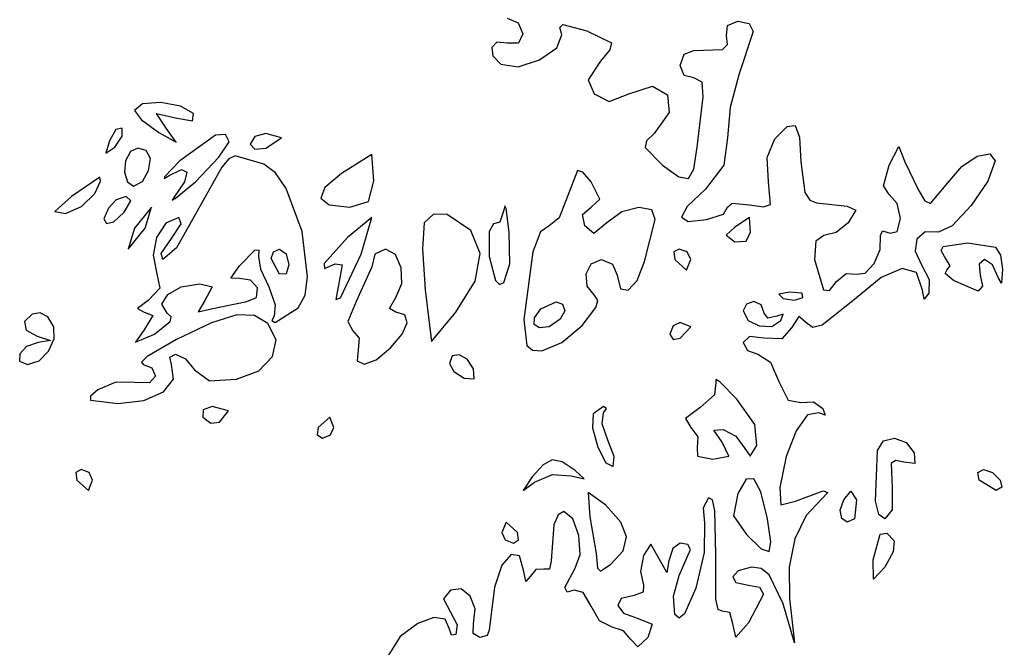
# Model space of a CAD drawing. Extents: x 0 to 282, y 0 to 282.
# Drawn here: x 182.4 to 215.44, y 18.69 to 39.81 of the extents above; entities that cross this region are included whole.
import ezdxf

# ---------------------------------------------------------------- set-up
doc = ezdxf.new("R2010")
doc.units = 0

msp = doc.modelspace()

# ---------------------------------------------------------------- linework, layer by layer
at = {"layer": 'Layer 1'}
for p, q in [((198.790218, 39.863517), (199.160635, 39.704767)), ((199.160635, 39.704767), (199.319385, 39.33435)), ((200.563476, 39.544363), (200.664349, 39.64744)), ((200.664349, 39.64744), (201.471328, 39.440183)), ((206.198556, 39.616566), (206.551334, 39.757677)), ((206.551334, 39.757677), (206.928917, 39.684917)), ((206.928917, 39.684917), (207.058452, 39.413718)), ((199.319385, 39.33435), (199.173864, 39.01685)), ((200.624661, 39.299072), (200.563476, 39.544363)), ((201.471328, 39.440183), (202.295949, 39.034488)), ((206.163278, 39.263788), (206.198556, 39.616566)), ((207.058452, 39.413718), (206.586612, 37.958507)), ((198.444606, 39.055435), (198.27428, 38.875739)), ((198.790218, 39.01685), (198.444606, 39.055435)), ((199.173864, 39.01685), (198.790218, 39.01685)), ((200.458746, 38.866919), (200.624661, 39.299072)), ((202.295949, 39.034488), (202.240276, 38.795259)), ((206.1958, 38.978258), (206.163278, 39.263788)), ((198.27428, 38.875739), (198.309007, 38.590209)), ((199.879419, 38.461224), (200.458746, 38.866919)), ((202.240276, 38.795259), (201.929939, 38.417123)), ((204.747759, 38.655246), (205.069668, 38.769899)), ((205.069668, 38.769899), (206.026578, 38.805177)), ((206.026578, 38.805177), (206.1958, 38.978258)), ((198.309007, 38.590209), (198.578551, 38.311294)), ((199.161186, 38.227509), (199.879419, 38.461224)), ((201.929939, 38.417123), (201.519835, 37.790942)), ((204.611057, 38.27601), (204.747759, 38.655246)), ((198.578551, 38.311294), (199.161186, 38.227509)), ((204.747758, 37.932051), (204.611057, 38.27601)), ((201.519835, 37.790942), (201.718272, 37.323513)), ((205.069668, 37.852676), (204.747758, 37.932051)), ((205.347481, 37.707156), (205.069668, 37.852676)), ((205.387168, 37.217676), (205.347481, 37.707156)), ((206.586612, 37.958507), (206.28675, 36.860486)), ((202.882442, 37.323513), (203.679502, 37.570458)), ((203.679502, 37.570458), (204.178904, 37.288235)), ((187.148944, 37.024083), (186.535991, 36.981088)), ((187.814813, 36.908328), (187.148944, 37.024083)), ((201.718272, 37.323513), (202.220981, 37.05893)), ((202.220981, 37.05893), (202.882442, 37.323513)), ((204.178904, 37.288235), (204.241742, 36.688511)), ((205.175501, 35.524346), (205.387168, 37.217676)), ((186.535991, 36.981088), (186.266997, 36.759499)), ((186.266997, 36.759499), (186.267, 36.7595)), ((186.267, 36.7595), (186.500715, 36.442)), ((188.242557, 36.653666), (187.814813, 36.908328)), ((204.241742, 36.688511), (203.729109, 35.982953)), ((206.28675, 36.860486), (206.198556, 35.841837)), ((186.500715, 36.442), (187.078389, 36.018666)), ((187.325334, 36.159777), (187.007834, 36.653667)), ((187.007834, 36.653667), (187.642834, 36.512555)), ((187.642834, 36.512555), (188.207279, 36.411131)), ((188.207279, 36.411131), (188.242557, 36.653666)), ((185.631667, 36.120045), (185.42, 35.736399)), ((185.843334, 36.159733), (185.631667, 36.120045)), ((185.852153, 35.89515), (185.843334, 36.159733)), ((187.078389, 36.018666), (187.664883, 35.692347)), ((187.664883, 35.692347), (187.325334, 36.159777)), ((207.786057, 35.806559), (208.206634, 36.226033)), ((208.206634, 36.226033), (208.478383, 36.25194)), ((208.478383, 36.25194), (208.624456, 35.861129)), ((185.42, 35.7364), (185.296528, 35.326296)), ((185.42, 35.736399), (185.42, 35.7364)), ((185.596389, 35.524733), (185.852153, 35.89515)), ((188.983445, 35.926), (187.783997, 35.066104)), ((189.321892, 35.954112), (188.983445, 35.926)), ((189.102508, 35.189574), (189.442057, 35.701104)), ((189.442057, 35.701104), (189.321892, 35.954112)), ((190.30575, 35.886364), (190.147, 35.6306)), ((190.676167, 35.983378), (190.30575, 35.886364)), ((191.205334, 35.842267), (190.676167, 35.983378)), ((190.676167, 35.489489), (191.205334, 35.842267)), ((203.480511, 35.743174), (203.433657, 35.519932)), ((203.729109, 35.982953), (203.480511, 35.743174)), ((206.198556, 35.841837), (206.079493, 34.924613)), ((207.534702, 35.175968), (207.786057, 35.806559)), ((208.624456, 35.861129), (208.668002, 35.030447)), ((185.296528, 35.326296), (185.596389, 35.524733)), ((186.126, 35.3836), (185.958982, 35.067753)), ((186.377354, 35.493845), (186.126, 35.383602)), ((186.126, 35.383602), (186.126, 35.3836)), ((186.655167, 35.41888), (186.377354, 35.493845)), ((186.797381, 35.142167), (186.655167, 35.41888)), ((190.147, 35.6306), (190.30575, 35.454211)), ((190.147, 35.6306), (190.147, 35.6306)), ((190.30575, 35.454211), (190.676167, 35.489489)), ((203.433657, 35.519932), (204.011331, 34.924623)), ((205.063053, 34.790678), (205.175501, 35.524346)), ((211.63134, 34.924618), (211.96207, 35.546389)), ((211.96207, 35.546389), (212.160507, 35.030451)), ((185.958982, 35.067753), (185.927562, 34.682452)), ((186.734542, 34.739778), (186.797381, 35.142167)), ((187.784, 35.0661), (187.276882, 34.528114)), ((187.783997, 35.066104), (187.784, 35.0661)), ((188.313167, 34.360544), (189.102508, 35.189574)), ((189.430371, 35.133955), (189.195004, 34.854489)), ((189.649204, 35.238135), (189.430371, 35.133955)), ((190.606114, 34.960322), (189.649204, 35.238135)), ((194.240055, 35.2778), (193.216995, 34.6428)), ((194.310611, 34.395855), (194.240055, 35.2778)), ((207.57439, 34.360169), (207.534702, 35.175968)), ((208.668002, 35.030447), (208.800293, 33.99857)), ((212.160507, 35.030451), (212.619118, 34.07795)), ((214.078186, 34.877213), (214.599084, 35.22448)), ((214.599084, 35.22448), (215.020764, 35.307162)), ((215.194396, 35.065729), (214.95131, 34.388286)), ((215.020764, 35.307162), (215.194396, 35.065729)), ((186.526182, 34.377078), (186.734542, 34.739778)), ((187.431222, 34.572211), (187.845736, 34.774507)), ((187.845736, 34.774507), (188.022125, 34.682454)), ((189.195, 34.8545), (188.207222, 33.09061)), ((189.195004, 34.854489), (189.195, 34.8545)), ((191.003403, 34.664386), (190.606114, 34.960322)), ((201.158913, 34.739852), (200.837002, 33.902004)), ((201.338058, 34.685832), (201.158913, 34.739852)), ((204.011331, 34.924623), (204.560342, 34.527196)), ((204.884458, 34.470421), (205.063053, 34.790678)), ((206.079493, 34.924613), (205.457722, 34.113227)), ((211.446132, 34.232292), (211.63134, 34.924618)), ((213.606896, 34.324895), (214.078186, 34.877213)), ((185.093681, 34.514929), (184.149999, 33.8667)), ((184.926111, 33.972533), (185.122344, 34.387598)), ((185.122344, 34.387598), (185.093681, 34.514929)), ((185.927562, 34.682452), (186.02182, 34.356683)), ((186.231833, 34.21943), (186.526182, 34.377078)), ((187.263101, 34.470787), (187.431222, 34.572211)), ((187.276882, 34.528114), (187.263101, 34.470787)), ((188.022125, 34.682454), (187.94716, 34.358891)), ((191.363486, 34.140661), (191.003403, 34.664386)), ((193.217, 34.6428), (192.660822, 34.168754)), ((193.216995, 34.6428), (193.217, 34.6428)), ((194.129813, 33.703528), (194.310611, 34.395855)), ((201.613114, 34.360615), (201.338058, 34.685832)), ((204.560342, 34.527196), (204.884458, 34.470421)), ((214.95131, 34.388286), (214.387415, 33.562014)), ((186.02182, 34.356683), (186.231833, 34.21943)), ((187.94716, 34.358891), (187.607611, 33.866655)), ((187.629659, 33.7961), (188.313167, 34.360544)), ((191.902575, 32.68931), (191.363486, 34.140661)), ((192.660822, 34.168754), (192.524672, 33.813772)), ((201.904156, 33.778531), (201.613114, 34.360615)), ((205.457722, 34.113227), (204.848079, 33.536656)), ((207.640536, 33.601696), (207.57439, 34.360169)), ((211.63134, 33.93684), (211.446132, 34.232292)), ((212.619118, 34.07795), (212.837951, 33.724621)), ((213.020403, 33.632568), (213.606896, 34.324895)), ((184.15, 33.8667), (183.581145, 33.359582)), ((184.149999, 33.8667), (184.15, 33.8667)), ((184.485139, 33.531561), (184.926111, 33.972533)), ((185.645174, 33.752003), (185.385, 33.4786)), ((185.984723, 33.866656), (185.645174, 33.752003)), ((185.914167, 33.337489), (186.134653, 33.721135)), ((186.134653, 33.721135), (185.984723, 33.866656)), ((187.607611, 33.866655), (187.524377, 33.745388)), ((187.524377, 33.745388), (187.629659, 33.7961)), ((192.524672, 33.813772), (192.805241, 33.59108)), ((193.499222, 33.51391), (194.129813, 33.703528)), ((200.837, 33.902), (200.545958, 33.152348)), ((200.837002, 33.902004), (200.837, 33.902)), ((201.613114, 33.513948), (201.904156, 33.778531)), ((208.800293, 33.99857), (208.965658, 33.750524)), ((208.965658, 33.750524), (209.197169, 33.654617)), ((211.904744, 33.636979), (211.63134, 33.93684)), ((212.837951, 33.724621), (213.020403, 33.632568)), ((183.938333, 33.302255), (184.485139, 33.531561)), ((185.385, 33.4786), (185.234518, 33.119207)), ((185.385, 33.4786), (185.385, 33.4786)), ((186.831445, 33.513956), (186.267, 32.8084)), ((186.619778, 32.8084), (186.831445, 33.513956)), ((192.805241, 33.59108), (193.499222, 33.51391)), ((198.685, 33.4081), (198.548298, 33.006815)), ((198.717522, 33.550311), (198.685, 33.408098)), ((198.685, 33.408098), (198.685, 33.4081)), ((198.759965, 33.461014), (198.717522, 33.550311)), ((198.861389, 32.667264), (198.759965, 33.461014)), ((201.322072, 33.262594), (201.613114, 33.513948)), ((203.218256, 33.500719), (202.643889, 33.353544)), ((203.66033, 33.416383), (203.218256, 33.500719)), ((203.765061, 33.090614), (203.66033, 33.416383)), ((204.848079, 33.536656), (204.655154, 33.178366)), ((206.070673, 33.275375), (206.198556, 33.513501)), ((206.198556, 33.513501), (206.357306, 33.641383)), ((206.357306, 33.641383), (206.93939, 33.584057)), ((206.93939, 33.584057), (207.410679, 33.52673)), ((207.410679, 33.52673), (207.640536, 33.601696)), ((209.197169, 33.654617), (210.220229, 33.548784)), ((210.220229, 33.548784), (210.51568, 33.412082)), ((210.51568, 33.412082), (210.255506, 32.984339)), ((212.019396, 33.125451), (211.904744, 33.636979)), ((214.387415, 33.562014), (213.750761, 32.887877)), ((183.581145, 33.359582), (183.938333, 33.302255)), ((185.234518, 33.119207), (185.318854, 32.958252)), ((185.568555, 33.022193), (185.914167, 33.337489)), ((187.748611, 33.161162), (187.315356, 32.968787)), ((188.207222, 33.09061), (187.673645, 32.142517)), ((187.836805, 32.953905), (187.748611, 33.161162)), ((194.239389, 33.161175), (193.428, 32.490897)), ((193.886611, 31.926455), (194.239389, 33.161175)), ((196.311681, 33.271338), (196.003, 32.984706)), ((196.779112, 33.266928), (196.311681, 33.271338)), ((197.572311, 32.72949), (196.779112, 33.266928)), ((200.545958, 33.152348), (200.202, 32.87894)), ((201.401447, 32.878948), (201.322072, 33.262594)), ((202.643889, 33.353544), (202.142281, 32.984781)), ((203.412283, 31.679504), (203.765061, 33.090614)), ((204.655154, 33.178366), (204.872333, 33.031742)), ((204.872333, 33.031742), (205.493, 33.090167)), ((205.493, 33.090167), (206.070673, 33.275375)), ((206.939889, 33.1611), (206.446, 32.8436)), ((206.975167, 32.667211), (206.939889, 33.1611)), ((211.909153, 32.693298), (212.019396, 33.125451)), ((185.318854, 32.958252), (185.568555, 33.022193)), ((186.267, 32.8084), (186.055333, 32.102844)), ((186.055333, 32.102844), (186.619778, 32.8084)), ((186.267, 32.8084), (186.267, 32.8084)), ((187.315356, 32.968787), (187.007778, 32.495292)), ((187.501666, 32.455606), (187.836805, 32.953905)), ((196.003, 32.9847), (195.941264, 32.107164)), ((196.003, 32.984706), (196.003, 32.9847)), ((197.885954, 31.957235), (197.572311, 32.72949)), ((198.332222, 32.949489), (198.182291, 32.693725)), ((198.548298, 33.006815), (198.332222, 32.949489)), ((200.202, 32.87894), (199.915919, 32.681054)), ((201.705718, 32.627594), (201.401447, 32.878948)), ((202.142281, 32.984781), (201.705718, 32.627594)), ((206.446, 32.8436), (206.154958, 32.570197)), ((206.446, 32.8436), (206.446, 32.8436)), ((210.255506, 32.984339), (209.849812, 32.653609)), ((211.349118, 32.561007), (211.415264, 32.715347)), ((211.415264, 32.715347), (211.666618, 32.631562)), ((213.750761, 32.887877), (213.289396, 32.666839)), ((187.007778, 32.495292), (186.885408, 31.896119)), ((187.162118, 31.957307), (187.501666, 32.455606)), ((192.084476, 31.1652), (191.902575, 32.68931)), ((193.428, 32.4909), (192.634249, 31.613363)), ((193.428, 32.490897), (193.428, 32.4909)), ((198.182291, 32.693725), (198.191111, 31.855879)), ((198.879028, 31.608934), (198.861389, 32.667264)), ((199.915919, 32.681054), (199.659604, 32.010226)), ((206.154958, 32.570197), (206.446, 32.349711)), ((206.829646, 32.36294), (206.975167, 32.667211)), ((209.444117, 32.561005), (209.166305, 32.366977)), ((209.849812, 32.653609), (209.444117, 32.561005)), ((211.33148, 32.089165), (211.349118, 32.561007)), ((211.666618, 32.631562), (211.909153, 32.693298)), ((212.570613, 32.437534), (212.51053, 32.03184)), ((212.848976, 32.684478), (212.570613, 32.437534)), ((213.289396, 32.666839), (212.848976, 32.684478)), ((187.673645, 32.142517), (187.219444, 31.75005)), ((189.794727, 31.538378), (190.323894, 32.080774)), ((190.323894, 32.080774), (190.439649, 32.069199)), ((190.439649, 32.069199), (190.429727, 31.855878)), ((190.941252, 32.010223), (191.13528, 32.102827)), ((191.13528, 32.102827), (191.360176, 31.944077)), ((194.697777, 32.102793), (194.344999, 31.926404)), ((195.035672, 31.918686), (194.697777, 32.102793)), ((195.941264, 32.107164), (196.038278, 30.72692)), ((204.576111, 32.102778), (204.399722, 32.005764)), ((204.849514, 32.005764), (204.576111, 32.102778)), ((206.446, 32.349711), (206.829646, 32.36294)), ((209.166305, 32.366977), (209.126617, 31.749616)), ((211.128633, 31.617324), (211.33148, 32.089165)), ((213.378716, 32.056178), (213.452028, 32.190675)), ((213.500535, 31.855535), (213.378716, 32.056178)), ((213.452028, 32.190675), (214.276647, 32.314146)), ((214.276647, 32.314146), (215.215919, 32.164216)), ((215.215919, 32.164216), (215.382938, 31.897428)), ((186.885408, 31.896119), (187.007777, 31.326712)), ((187.219444, 31.75005), (187.162118, 31.957307)), ((190.429727, 31.855878), (190.500282, 31.423725)), ((190.853058, 31.785327), (190.941252, 32.010223)), ((191.13528, 31.25616), (190.853058, 31.785327)), ((191.360176, 31.944077), (191.45278, 31.57366)), ((193.185465, 30.462426), (193.886611, 31.926455)), ((194.345, 31.9264), (194.239167, 31.503066)), ((194.344999, 31.926404), (194.345, 31.9264)), ((195.231354, 31.476611), (195.035672, 31.918686)), ((197.716731, 31.019617), (197.885954, 31.957235)), ((198.191111, 31.855879), (198.398368, 31.04449)), ((199.659604, 32.010226), (199.355333, 29.73922)), ((201.620281, 31.606744), (201.965893, 31.75006)), ((201.965893, 31.75006), (202.33631, 31.59131)), ((204.399722, 32.005764), (204.435, 31.75)), ((204.435, 31.75), (204.823056, 31.397222)), ((204.435, 31.75), (204.435, 31.75)), ((204.823056, 31.397222), (204.964167, 31.75)), ((204.964167, 31.75), (204.849514, 32.005764)), ((209.126617, 31.749616), (209.430889, 30.730968)), ((212.51053, 32.03184), (212.724951, 31.573229)), ((213.681333, 31.533626), (213.500535, 31.855535)), ((214.841087, 31.749702), (214.664698, 31.590952)), ((215.11008, 31.568903), (214.841087, 31.749702)), ((215.382938, 31.897428), (215.440817, 31.432201)), ((189.503685, 31.128273), (189.794727, 31.538378)), ((190.500282, 31.423725), (190.782505, 30.832818)), ((191.45278, 31.57366), (191.360176, 31.269389)), ((191.45278, 31.57366), (191.45278, 31.57366)), ((192.634249, 31.613363), (192.654093, 31.454062)), ((192.654093, 31.454062), (193.004666, 31.608955)), ((193.004666, 31.608955), (193.247201, 31.573677)), ((193.247201, 31.573677), (193.145777, 31.009232)), ((194.239167, 31.503066), (193.71, 30.338896)), ((195.248442, 30.941931), (195.231354, 31.476611)), ((198.685, 30.973934), (198.879028, 31.608934)), ((201.449955, 31.264992), (201.620281, 31.606744)), ((202.33631, 31.59131), (202.49506, 31.220893)), ((203.164787, 31.04726), (203.412283, 31.679504)), ((210.833181, 31.291004), (211.128633, 31.617324)), ((212.076722, 31.454165), (211.366204, 31.148241)), ((212.555728, 31.316912), (212.076722, 31.454165)), ((212.724951, 31.573229), (212.980716, 31.08375)), ((213.51321, 31.286681), (213.57109, 31.396924)), ((213.57109, 31.396924), (213.681333, 31.533626)), ((214.664698, 31.590952), (214.699976, 31.220535)), ((215.299698, 31.149979), (215.11008, 31.568903)), ((215.440809, 31.432201), (215.409941, 30.960361)), ((215.440817, 31.432201), (215.440809, 31.432201)), ((187.007777, 31.326712), (187.11802, 30.784316)), ((189.794727, 31.115044), (189.503685, 31.128273)), ((190.160735, 31.062128), (189.794727, 31.115044)), ((190.39445, 30.797544), (190.160735, 31.062128)), ((191.360176, 31.269389), (191.13528, 31.25616)), ((191.998074, 30.550526), (192.084476, 31.1652)), ((201.484682, 30.857093), (201.449955, 31.264992)), ((202.49506, 31.220893), (202.603649, 30.76173)), ((209.867451, 31.008782), (210.189361, 31.277775)), ((210.189361, 31.277775), (210.537729, 31.255727)), ((211.366204, 31.148241), (210.467169, 30.409061)), ((210.537729, 31.255727), (210.833181, 31.291004)), ((212.760229, 30.726561), (212.555728, 31.316912)), ((212.980716, 31.08375), (212.971896, 30.620728)), ((213.795983, 31.044146), (213.51321, 31.286681)), ((214.699976, 31.220535), (214.770532, 30.850119)), ((215.409941, 30.960361), (215.299698, 31.149979)), ((187.11802, 30.784316), (186.725555, 30.374211)), ((187.378195, 30.577058), (187.836806, 30.833924)), ((187.836806, 30.833924), (188.454166, 30.938655)), ((188.454166, 30.938655), (188.87309, 30.828412)), ((188.87309, 30.828412), (188.630555, 30.37421)), ((190.363582, 30.475634), (190.39445, 30.797544)), ((190.782505, 30.832818), (190.989762, 30.233095)), ((193.145777, 31.009232), (193.028368, 30.408406)), ((195.050555, 30.480013), (195.248442, 30.941931)), ((196.038278, 30.72692), (196.249945, 28.99831)), ((197.061334, 29.986088), (197.716731, 31.019617)), ((198.398368, 31.04449), (198.533416, 30.913301)), ((198.533416, 30.913301), (198.685, 30.973934)), ((201.754226, 30.51534), (201.484682, 30.857093)), ((202.603649, 30.76173), (202.861067, 30.722594)), ((202.861067, 30.722594), (203.164787, 31.04726)), ((209.430889, 30.730968), (209.627673, 30.712777)), ((209.627673, 30.712777), (209.867451, 31.008782)), ((214.62942, 30.691368), (213.795983, 31.044146)), ((214.770532, 30.850119), (214.62942, 30.691368)), ((187.184167, 30.254046), (187.378195, 30.577058)), ((190.041672, 30.338933), (190.363582, 30.475634)), ((191.770284, 30.127262), (191.998074, 30.550526)), ((193.028368, 30.408406), (193.185465, 30.462426)), ((194.838889, 30.100776), (195.050555, 30.480013)), ((201.840422, 30.368508), (201.754226, 30.51534)), ((208.279667, 30.656367), (207.922479, 30.590221)), ((207.922479, 30.590221), (208.068, 30.4447)), ((208.068, 30.4447), (208.456056, 30.382964)), ((208.068, 30.4447), (208.068, 30.4447)), ((208.70741, 30.621089), (208.279667, 30.656367)), ((208.456056, 30.382964), (208.738278, 30.479978)), ((208.738278, 30.479978), (208.70741, 30.621089)), ((210.467169, 30.409061), (209.382378, 29.540345)), ((212.813146, 30.42229), (212.760229, 30.726561)), ((212.971896, 30.620728), (212.813146, 30.42229)), ((186.725555, 30.374211), (186.363958, 30.100808)), ((186.363958, 30.100808), (186.584444, 29.986155)), ((187.360556, 29.950877), (187.184167, 30.254046)), ((188.630555, 30.37421), (188.405659, 29.994974)), ((188.405659, 29.994974), (188.842222, 30.091988)), ((188.842222, 30.091988), (190.041672, 30.338933)), ((190.989762, 30.233095), (190.958894, 29.84504)), ((190.994172, 29.633373), (191.770284, 30.127262)), ((193.71, 30.338896), (193.432187, 29.673028)), ((195.050555, 29.986124), (194.838889, 30.100776)), ((199.710867, 29.794891), (199.919778, 30.091996)), ((199.919778, 30.091996), (200.444535, 30.334531)), ((200.444535, 30.334531), (200.649036, 30.245785)), ((200.649036, 30.245785), (200.731167, 30.02144)), ((201.317662, 29.531967), (201.775723, 30.134447)), ((201.775723, 30.134447), (201.840422, 30.368508)), ((206.838242, 30.246296), (206.727999, 30.0214)), ((207.080777, 30.3389), (206.838242, 30.246296)), ((207.336541, 30.224247), (207.080777, 30.3389)), ((207.433555, 29.950844), (207.336541, 30.224247)), ((182.821521, 29.91389), (182.563001, 29.668599)), ((183.096577, 29.964051), (182.821521, 29.91389)), ((183.35179, 29.822388), (183.096577, 29.964051)), ((183.550779, 29.49221), (183.35179, 29.822388)), ((186.584444, 29.986155), (186.875486, 29.871502)), ((186.875486, 29.871502), (186.584444, 29.386432)), ((187.492848, 29.825751), (187.360556, 29.950877)), ((187.466389, 29.664245), (187.492848, 29.825751)), ((189.702063, 29.889107), (188.857049, 29.627831)), ((190.302336, 29.87257), (189.702063, 29.889107)), ((190.747167, 29.598065), (190.302336, 29.87257)), ((190.958894, 29.84504), (190.883929, 29.699519)), ((195.355377, 29.888006), (195.050555, 29.986124)), ((195.425382, 29.624524), (195.355377, 29.888006)), ((196.249945, 28.99831), (197.061334, 29.986088)), ((199.355333, 29.73922), (199.456757, 28.866096)), ((199.703701, 29.567238), (199.710867, 29.794891)), ((200.572417, 29.743627), (200.202, 29.492273)), ((200.731167, 30.02144), (200.572417, 29.743627)), ((200.731167, 30.02144), (200.731167, 30.02144)), ((206.727999, 30.0214), (206.728, 30.0214)), ((206.728, 30.0214), (206.891712, 29.7039)), ((207.552618, 29.778865), (207.433555, 29.950844)), ((207.856889, 29.845011), (207.552618, 29.778865)), ((208.072965, 29.919977), (207.856889, 29.845011)), ((207.998, 29.7039), (208.072965, 29.919977)), ((208.601857, 29.831388), (208.350502, 29.456561)), ((208.879669, 29.597672), (208.601857, 29.831388)), ((182.563, 29.6686), (182.615917, 29.381968)), ((182.563001, 29.668599), (182.563, 29.6686)), ((183.561801, 29.085414), (183.550779, 29.49221)), ((186.937222, 29.245321), (187.466389, 29.664245)), ((188.857049, 29.627831), (187.677997, 29.068898)), ((191.028289, 29.052917), (190.747167, 29.598065)), ((190.883929, 29.699519), (190.994172, 29.633373)), ((193.432187, 29.673028), (193.604167, 29.351118)), ((195.263875, 29.241978), (195.425382, 29.624524)), ((199.875129, 29.452034), (199.703701, 29.567238)), ((200.202, 29.492273), (199.875129, 29.452034)), ((200.628091, 28.962561), (201.317662, 29.531967)), ((204.368243, 29.518703), (204.258, 29.2453)), ((204.610778, 29.633356), (204.368243, 29.518703)), ((204.963556, 29.492245), (204.610778, 29.633356)), ((204.610778, 29.104189), (204.963556, 29.492245)), ((206.891712, 29.7039), (207.270398, 29.518691)), ((207.270398, 29.518691), (207.695385, 29.505462)), ((207.695385, 29.505462), (207.998, 29.7039)), ((208.350502, 29.456561), (208.024183, 29.081735)), ((209.068185, 29.461522), (208.879669, 29.597672)), ((209.382378, 29.540345), (209.068185, 29.461522)), ((182.615917, 29.381968), (182.986334, 29.174711)), ((182.986334, 29.174711), (183.440536, 29.02919)), ((183.374388, 28.672002), (183.561801, 29.085414)), ((186.584444, 29.386432), (186.297812, 28.971918)), ((186.297812, 28.971918), (186.937222, 29.245321)), ((193.604167, 29.351118), (193.811424, 29.112993)), ((193.811424, 29.112993), (193.780556, 28.716118)), ((194.874166, 28.786674), (195.263875, 29.241978)), ((204.258, 29.2453), (204.368243, 29.068911)), ((204.258, 29.2453), (204.258, 29.2453)), ((204.368243, 29.068911), (204.610778, 29.104189)), ((206.93498, 29.165519), (206.727723, 28.962672)), ((207.433279, 29.103783), (206.93498, 29.165519)), ((208.024183, 29.081735), (207.433279, 29.103783)), ((182.634107, 28.832406), (182.40866, 28.579398)), ((183.021612, 28.963044), (182.634107, 28.832406)), ((183.440536, 29.02919), (183.021612, 28.963044)), ((187.678, 29.0689), (186.690223, 28.486817)), ((187.677997, 29.068898), (187.678, 29.0689)), ((190.905921, 28.491229), (191.028289, 29.052917)), ((194.38579, 28.383735), (194.874166, 28.786674)), ((199.456757, 28.866096), (199.648028, 28.707347)), ((199.955056, 28.68089), (200.628091, 28.962561)), ((206.727723, 28.962672), (206.868835, 28.689269)), ((182.40866, 28.579398), (182.401494, 28.333004)), ((183.054684, 28.351195), (183.374388, 28.672002)), ((186.690223, 28.486817), (186.497298, 28.304915)), ((187.453109, 28.464769), (187.642727, 28.575012)), ((187.501616, 28.222234), (187.453109, 28.464769)), ((187.642727, 28.575012), (187.973456, 28.416262)), ((187.973456, 28.416262), (188.277727, 28.045845)), ((190.439593, 28.015529), (190.905921, 28.491229)), ((193.780556, 28.716118), (193.752995, 28.34515)), ((196.947014, 28.512713), (196.85, 28.2575)), ((197.176319, 28.552951), (196.947014, 28.512713)), ((197.445312, 28.401367), (197.176319, 28.552951)), ((199.648028, 28.707347), (199.955056, 28.68089)), ((206.868835, 28.689269), (207.221612, 28.574616)), ((207.221612, 28.574616), (207.640536, 28.301213)), ((182.401494, 28.333004), (182.668834, 28.22221)), ((182.668834, 28.22221), (183.054684, 28.351195)), ((186.497298, 28.304915), (186.54911, 28.222233)), ((186.54911, 28.222233), (186.840152, 28.10758)), ((186.840152, 28.10758), (186.972444, 27.834177)), ((187.577682, 27.730549), (187.501616, 28.222234)), ((193.752995, 28.34515), (193.983403, 28.235458)), ((193.983403, 28.235458), (194.38579, 28.383735)), ((196.85, 28.2575), (197.004341, 27.984097)), ((196.85, 28.2575), (196.85, 28.2575)), ((197.661389, 28.081111), (197.445312, 28.401367)), ((207.640536, 28.301213), (207.927168, 27.657393)), ((186.972444, 27.834177), (186.765187, 27.609281)), ((188.277727, 28.045845), (188.784845, 27.675428)), ((189.688837, 27.728345), (190.439593, 28.015529)), ((197.004341, 27.984097), (197.343889, 27.763611)), ((197.343889, 27.763611), (197.687847, 27.737153)), ((197.687847, 27.737153), (197.661389, 28.081111)), ((185.636298, 27.631329), (185.032168, 27.375565)), ((186.266888, 27.62251), (185.636298, 27.631329)), ((186.765187, 27.609281), (186.266888, 27.62251)), ((187.23703, 27.30501), (187.577682, 27.730549)), ((188.784845, 27.675428), (189.688837, 27.728345)), ((205.811, 27.6225), (205.758083, 27.199166)), ((205.938883, 27.644546), (205.807142, 27.717858)), ((205.807142, 27.717858), (205.811001, 27.622498)), ((205.811001, 27.622498), (205.811, 27.6225)), ((206.516557, 27.058053), (205.938883, 27.644546)), ((207.927168, 27.657393), (208.244669, 27.026802)), ((185.032168, 27.375565), (184.779711, 27.16004)), ((184.779711, 27.16004), (184.785223, 27.027197)), ((186.578878, 27.011763), (187.23703, 27.30501)), ((205.758083, 27.199166), (205.281833, 26.775833)), ((184.785223, 27.027197), (185.702446, 26.916954)), ((185.702446, 26.916954), (186.578878, 27.011763)), ((188.8775, 26.811078), (188.573229, 26.700835)), ((189.424306, 26.665557), (188.8775, 26.811078)), ((202.035778, 26.811145), (201.683, 26.5642)), ((202.128382, 26.744999), (202.035778, 26.811145)), ((205.281833, 26.775833), (204.792354, 26.414236)), ((207.116279, 26.202569), (206.516557, 27.058053)), ((208.244669, 27.026802), (208.668002, 26.951837)), ((208.668002, 26.951837), (209.091336, 26.965066)), ((209.091336, 26.965066), (209.408836, 26.74017)), ((188.573229, 26.700835), (188.56, 26.4583)), ((188.56, 26.4583), (188.828993, 26.251043)), ((188.56, 26.4583), (188.56, 26.4583)), ((189.124445, 26.281911), (189.424306, 26.665557)), ((192.828056, 26.458378), (192.44, 26.1056)), ((192.969167, 26.1056), (192.828056, 26.458378)), ((201.683, 26.5642), (201.663707, 26.090155)), ((201.683, 26.5642), (201.683, 26.5642)), ((201.987271, 26.233471), (202.035778, 26.599478)), ((202.035778, 26.599478), (202.128382, 26.744999)), ((208.895104, 26.530158), (208.509253, 25.994929)), ((209.267725, 26.599059), (208.895104, 26.530158)), ((209.483802, 26.524094), (209.267725, 26.599059)), ((209.408836, 26.74017), (209.483802, 26.524094)), ((188.828993, 26.251043), (189.124445, 26.281911)), ((192.44, 26.1056), (192.404722, 25.863065)), ((192.44, 26.1056), (192.44, 26.1056)), ((192.854514, 25.863065), (192.969167, 26.1056)), ((202.176889, 25.682255), (201.987271, 26.233471)), ((204.792354, 26.414236), (204.964333, 26.105555)), ((204.964333, 26.105555), (205.202458, 25.796875)), ((207.186835, 25.505833), (207.116279, 26.202569)), ((192.404722, 25.863065), (192.581111, 25.752822)), ((192.581111, 25.752822), (192.854514, 25.863065)), ((201.663707, 26.090155), (201.84616, 25.444131)), ((205.202458, 25.796875), (205.176, 25.435277)), ((205.736035, 26.021771), (206.057945, 26.035)), ((206.022667, 25.611666), (205.736035, 26.021771)), ((206.057945, 26.035), (206.476869, 25.814514)), ((206.476869, 25.814514), (206.763501, 25.435277)), ((208.509253, 25.994929), (208.176318, 25.135585)), ((201.84616, 25.444131), (202.114602, 24.91717)), ((202.384146, 25.135449), (202.176889, 25.682255)), ((206.247563, 25.144235), (206.022667, 25.611666)), ((206.961939, 25.139825), (207.186835, 25.505833)), ((211.242785, 25.329156), (211.450594, 25.655476)), ((211.450594, 25.655476), (211.82046, 25.743671)), ((211.82046, 25.743671), (212.210169, 25.606969)), ((212.210169, 25.606969), (212.477505, 25.258601)), ((202.353278, 24.80031), (202.384146, 25.135449)), ((205.176, 25.435277), (205.189229, 25.148645)), ((205.189229, 25.148645), (205.705167, 25.047221)), ((205.705167, 25.047221), (206.247563, 25.144235)), ((206.763501, 25.435277), (206.961939, 25.139825)), ((208.176318, 25.135585), (207.962445, 24.094339)), ((211.181049, 23.627), (211.242785, 25.329156)), ((212.477505, 25.258601), (212.477509, 25.258593)), ((212.477509, 25.258593), (212.499558, 24.901406)), ((200.001901, 24.852644), (199.636997, 24.4475)), ((200.307275, 25.016355), (200.001901, 24.852644)), ((200.639107, 24.948555), (200.307275, 25.016355)), ((201.083387, 24.659167), (200.639107, 24.948555)), ((202.114602, 24.91717), (202.353278, 24.80031)), ((211.850777, 25.002278), (211.705807, 24.901406)), ((211.705807, 24.901406), (211.736675, 24.094426)), ((212.124731, 24.941093), (211.850777, 25.002278)), ((212.499558, 24.901406), (212.124731, 24.941093)), ((184.468111, 24.694478), (184.291722, 24.597464)), ((184.291722, 24.597464), (184.327, 24.3417)), ((184.741514, 24.597464), (184.468111, 24.694478)), ((184.856167, 24.3417), (184.741514, 24.597464)), ((199.707556, 24.271111), (200.311687, 24.522466)), ((200.311687, 24.522466), (200.942276, 24.482778)), ((200.942276, 24.482778), (201.383248, 24.385764)), ((201.383248, 24.385764), (201.083387, 24.659167)), ((214.616246, 24.597135), (214.805864, 24.694148)), ((214.664753, 24.34137), (214.616246, 24.597135)), ((214.805864, 24.694148), (215.114545, 24.597135)), ((215.114545, 24.597135), (215.370309, 24.34137)), ((184.327, 24.3417), (184.715056, 23.988922)), ((184.327, 24.3417), (184.327, 24.3417)), ((184.715056, 23.988922), (184.856167, 24.3417)), ((199.637, 24.4475), (199.328319, 23.988888)), ((199.328319, 23.988888), (199.707556, 24.271111)), ((199.636997, 24.4475), (199.637, 24.4475)), ((206.830364, 24.365971), (206.552, 23.883104)), ((207.085576, 24.385815), (206.830364, 24.365971)), ((207.320946, 23.942638), (207.085576, 24.385815)), ((215.229198, 23.988592), (214.664753, 24.34137)), ((215.370309, 24.34137), (215.418816, 24.098836)), ((215.370309, 24.34137), (215.370309, 24.34137)), ((202.106167, 23.495062), (201.510854, 23.922805)), ((201.510854, 23.922805), (201.577, 23.107006)), ((206.552, 23.8831), (206.402069, 23.142266)), ((206.552, 23.883104), (206.552, 23.8831)), ((207.539778, 23.036437), (207.320946, 23.942638)), ((207.962445, 24.094339), (207.988904, 23.507846)), ((208.491612, 23.635728), (209.422064, 23.975277)), ((209.568136, 23.918502), (209.373557, 23.706284)), ((209.422064, 23.975277), (209.568136, 23.918502)), ((210.113931, 23.671091), (210.352056, 23.962133)), ((210.352056, 23.962133), (210.537265, 23.671091)), ((211.736675, 24.094426), (211.732265, 23.340365)), ((215.418816, 24.098836), (215.229198, 23.988592)), ((202.609978, 22.928412), (202.106167, 23.495062)), ((205.56356, 23.741557), (205.387171, 23.410828)), ((205.696404, 23.677064), (205.56356, 23.741557)), ((205.779637, 23.304993), (205.696404, 23.677064)), ((207.988904, 23.507846), (208.491612, 23.635728)), ((209.373557, 23.706284), (208.840533, 23.147902)), ((209.985498, 23.328787), (210.113931, 23.671091)), ((210.537265, 23.671091), (210.466709, 23.036091)), ((211.292395, 23.186027), (211.181049, 23.627)), ((200.505055, 23.167739), (200.364495, 22.837561)), ((200.695224, 23.282943), (200.505055, 23.167739)), ((201.003905, 23.039857), (200.695224, 23.282943)), ((205.387171, 23.410828), (205.422449, 22.89489)), ((205.810505, 21.836557), (205.779637, 23.304993)), ((206.402069, 23.142266), (206.834222, 22.50727)), ((208.840533, 23.147902), (208.469565, 22.361318)), ((210.038966, 23.049321), (209.985498, 23.328787)), ((211.48973, 23.036096), (211.292395, 23.186027)), ((211.732265, 23.340365), (211.48973, 23.036096)), ((198.755111, 22.930578), (198.614, 22.5778)), ((199.143167, 22.5778), (198.755111, 22.930578)), ((200.364495, 22.837561), (200.27189, 21.624883)), ((201.206752, 22.475964), (201.003905, 23.039857)), ((201.577, 23.107006), (201.577, 23.107)), ((201.577, 23.107), (201.788667, 21.87228)), ((202.802903, 22.427907), (202.609978, 22.928412)), ((205.422449, 22.89489), (205.416937, 21.904355)), ((207.652777, 22.264184), (207.539778, 23.036437)), ((210.218111, 22.92199), (210.038966, 23.049321)), ((210.466709, 23.036091), (210.218111, 22.92199)), ((210.466709, 23.036091), (210.466709, 23.036091)), ((198.614, 22.5778), (198.728653, 22.335265)), ((198.614, 22.5778), (198.614, 22.5778)), ((199.178445, 22.335265), (199.143167, 22.5778)), ((201.25085, 21.83931), (201.206752, 22.475964)), ((206.834222, 22.50727), (207.336379, 22.029366)), ((211.101753, 21.660257), (211.335468, 22.520156)), ((211.335468, 22.520156), (211.553199, 22.55819)), ((211.553199, 22.55819), (211.807309, 22.295257)), ((198.728653, 22.335265), (199.002056, 22.225022)), ((199.002056, 22.225022), (199.178445, 22.335265)), ((202.691558, 21.96709), (202.802903, 22.427907)), ((203.627691, 22.184922), (203.376337, 21.801276)), ((203.905504, 21.695443), (203.627691, 22.184922)), ((204.61106, 22.22461), (204.364116, 22.043811)), ((204.868478, 22.177757), (204.61106, 22.22461)), ((204.950609, 22.008534), (204.868478, 22.177757)), ((207.597104, 21.938416), (207.652777, 22.264184)), ((208.469565, 22.361318), (208.277192, 21.409369)), ((211.807309, 22.295257), (211.767622, 21.93366)), ((211.807309, 22.295257), (211.807309, 22.295257)), ((198.926924, 21.840961), (198.615487, 21.475504)), ((199.205288, 21.789698), (198.926924, 21.840961)), ((201.08328, 21.377943), (201.25085, 21.83931)), ((201.788667, 21.87228), (201.823945, 21.378391)), ((202.282556, 21.519502), (202.691558, 21.96709)), ((204.364116, 22.043811), (204.223004, 21.624887)), ((204.575782, 21.131), (204.950609, 22.008534)), ((205.416937, 21.904355), (205.140227, 20.712076)), ((205.810506, 20.341662), (205.810505, 21.836557)), ((207.336379, 22.029366), (207.597104, 21.938416)), ((211.767622, 21.93366), (211.489809, 21.413312)), ((199.354667, 21.272105), (199.205288, 21.789698)), ((200.27189, 21.624883), (200.214564, 21.35148)), ((201.934188, 21.276967), (202.282556, 21.519502)), ((203.376337, 21.801276), (203.270504, 21.267699)), ((204.156858, 21.236831), (203.905504, 21.695443)), ((204.223004, 21.624887), (204.156858, 21.236831)), ((211.110573, 21.007618), (211.101753, 21.660257)), ((198.615487, 21.475504), (198.366889, 20.742938)), ((199.420813, 20.932556), (199.354667, 21.272105)), ((199.755952, 21.338251), (199.566334, 21.095716)), ((200.024945, 21.342661), (199.755952, 21.338251)), ((200.214564, 21.35148), (200.024945, 21.342661)), ((200.734911, 20.729713), (201.08328, 21.377943)), ((201.823945, 21.378391), (201.934188, 21.276967)), ((203.270504, 21.267699), (203.376337, 20.813498)), ((206.556851, 21.289751), (206.37495, 21.086904)), ((207.00995, 21.413224), (206.556851, 21.289751)), ((207.329102, 21.364167), (207.00995, 21.413224)), ((207.60526, 21.153052), (207.329102, 21.364167)), ((208.06828, 20.178504), (207.60526, 21.153052)), ((208.277192, 21.409369), (208.279947, 20.354894)), ((211.489809, 21.413312), (211.110573, 21.007618)), ((199.566334, 21.095716), (199.420813, 20.932556)), ((204.386165, 20.438672), (204.575782, 21.131)), ((206.37495, 21.086904), (206.484091, 20.897286)), ((206.484091, 20.897286), (206.904117, 20.813501)), ((196.885221, 20.637104), (196.647096, 20.346062)), ((197.249575, 20.688918), (196.885221, 20.637104)), ((197.55109, 20.443076), (197.249575, 20.688918)), ((198.366889, 20.742938), (198.1905, 19.296548)), ((200.810428, 20.56931), (200.734911, 20.729713)), ((201.048002, 20.637109), (200.810428, 20.56931)), ((201.343454, 20.557734), (201.048002, 20.637109)), ((201.612447, 20.107942), (201.343454, 20.557734)), ((203.363108, 20.570963), (203.058837, 20.46072)), ((203.376337, 20.813498), (203.363108, 20.570963)), ((205.140227, 20.712076), (204.757684, 19.843911)), ((206.904117, 20.813501), (207.281149, 20.739087)), ((207.406826, 20.50923), (206.904117, 19.543501)), ((207.281149, 20.739087), (207.406826, 20.50923)), ((196.647096, 20.346062), (196.885221, 19.89627)), ((197.713699, 20.012025), (197.55109, 20.443076)), ((202.619519, 20.359296), (202.507622, 20.125581)), ((203.058837, 20.46072), (202.619519, 20.359296)), ((204.434671, 19.82572), (204.386165, 20.438672)), ((205.889881, 19.986127), (205.810506, 20.341662)), ((208.456336, 18.873224), (208.06828, 20.178504)), ((208.279947, 20.354894), (208.456336, 18.873224)), ((196.885221, 19.89627), (197.105707, 19.472936)), ((197.661333, 19.508214), (197.713699, 20.012025)), ((201.899079, 19.609643), (201.612447, 20.107942)), ((202.507622, 20.125581), (202.70661, 19.865407)), ((202.70661, 19.865407), (203.199948, 19.684608)), ((204.578401, 19.695703), (204.434671, 19.82572)), ((204.757684, 19.843911), (204.578401, 19.695703)), ((206.022172, 19.931557), (205.889881, 19.986127)), ((206.277937, 19.891869), (206.022172, 19.931557)), ((206.37495, 19.508223), (206.277937, 19.891869)), ((195.793261, 19.525301), (195.191883, 19.08488)), ((196.325185, 19.72429), (195.793261, 19.525301)), ((196.704973, 19.66531), (196.325185, 19.72429)), ((196.849943, 19.331825), (196.704973, 19.66531)), ((197.648104, 19.186305), (197.661333, 19.508214)), ((202.318003, 19.402386), (201.899079, 19.609643)), ((203.199948, 19.684608), (203.662969, 19.499399)), ((203.662969, 19.499399), (203.517448, 19.049608)), ((206.480784, 19.062841), (206.37495, 19.508223)), ((206.904117, 19.543501), (206.480784, 19.062841)), ((196.916089, 19.124568), (196.849943, 19.331825)), ((197.105707, 19.472936), (197.06161, 19.155436)), ((197.873, 19.049603), (197.648104, 19.186305)), ((198.1905, 19.296548), (198.124354, 19.120159)), ((202.701649, 19.270094), (202.318003, 19.402386)), ((202.953003, 18.979052), (202.701649, 19.270094)), ((195.191883, 19.08488), (194.747603, 18.363889)), ((197.06161, 19.155436), (196.916089, 19.124568)), ((198.124354, 19.120159), (197.873, 19.049603)), ((203.182309, 18.736517), (202.953003, 18.979052)), ((203.517448, 19.049608), (203.182309, 18.736517))]:
    msp.add_line(p, q, dxfattribs=at)

doc.saveas('drawing.dxf')
